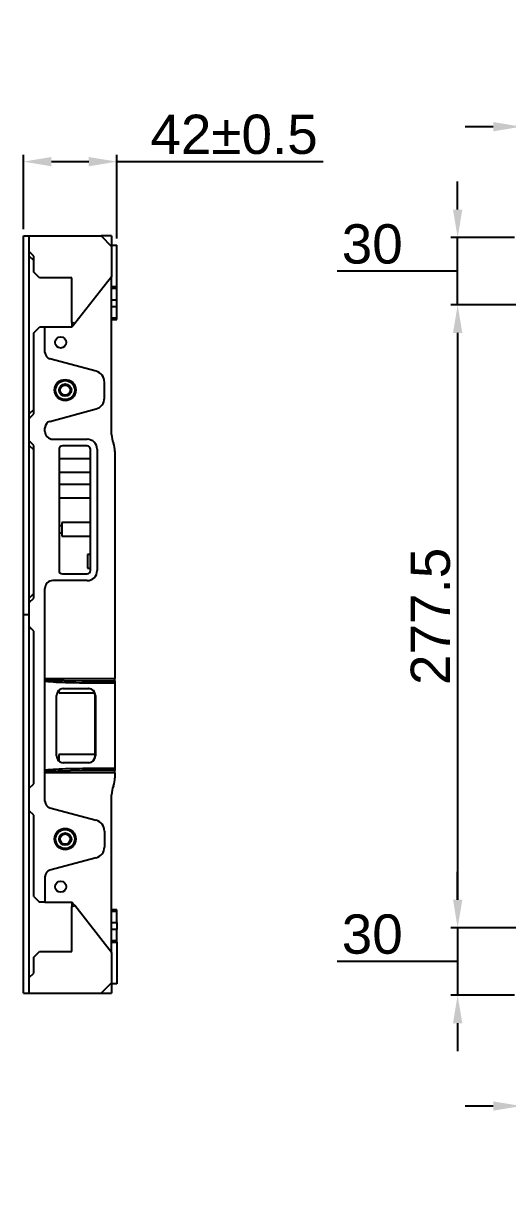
# Model space of a CAD drawing. Header units: millimetres. Extents: x 5415 to 11208, y 1449 to 3485.
# Drawn here: x 6623 to 6839, y 2280 to 2803 of the extents above; entities that cross this region are included whole.
import ezdxf

# ---------------------------------------------------------------- set-up
doc = ezdxf.new("R2010")
doc.units = ezdxf.units.MM
doc.styles.get("Standard").update_dxf_attribs({"font": 'arial.ttf'})
doc.dimstyles.new('UDM_1-5', dxfattribs={"dimscale": 5, "dimtxt": 3.5, "dimasz": 2.5, "dimexe": 0.6, "dimexo": 0.6, "dimtad": 1, "dimtoh": 1, "dimzin": 9, "dimdsep": 46, "dimtxsty": 'Standard', "dimcen": 2.5, "dimazin": 2, "dimtfac": 1, "dimtmove": 0, "dimatfit": 3, "dimfxl": 1})

# ---------------------------------------------------------------- blocks, each defined once
blk = doc.blocks.new('*D7')
at = {"color": 2, "lineweight": -2}
for p, q in [((6623.12, 2711.44), (6623.12, 2744.48)), ((6664.72, 2707.25), (6664.72, 2744.48)), ((6635.62, 2741.48), (6652.22, 2741.48)), ((6664.72, 2741.48), (6756.77, 2741.48))]:
    blk.add_line(p, q, dxfattribs=at)
at = {"color": 2}
for points in [[(6635.62, 2743.56), (6635.62, 2739.4), (6623.12, 2741.48)], [(6652.22, 2743.56), (6652.22, 2739.4), (6664.72, 2741.48)]]:
    blk.add_solid(points, dxfattribs=at)
at = {"layer": 'Defpoints', "color": 0}
for p in [(6664.72, 2741.48), (6623.12, 2708.44), (6664.72, 2704.25)]:
    blk.add_point(p, dxfattribs=at)
at = {"color": 2, "insert": (6717, 2753.54), "char_height": 17.5, "attachment_point": 5}
blk.add_mtext('42±0.5', dxfattribs=at)
blk = doc.blocks.new('*D11')
at = {"color": 2, "lineweight": -2}
for p, q in [((6862.54, 2677.64), (6813.66, 2677.64)), ((6816.66, 2665.14), (6816.66, 2412.64)), ((6862.54, 2400.14), (6813.66, 2400.14))]:
    blk.add_line(p, q, dxfattribs=at)
at = {"color": 2}
for points in [[(6814.58, 2665.14), (6818.74, 2665.14), (6816.66, 2677.64)], [(6814.58, 2412.64), (6818.74, 2412.64), (6816.66, 2400.14)]]:
    blk.add_solid(points, dxfattribs=at)
at = {"layer": 'Defpoints', "color": 0}
for p in [(6865.54, 2677.64), (6816.66, 2400.14), (6865.54, 2400.14)]:
    blk.add_point(p, dxfattribs=at)
at = {"color": 2, "insert": (6804.6, 2538.89), "char_height": 17.5, "attachment_point": 5, "rotation": 90}
blk.add_mtext('277.5', dxfattribs=at)
blk = doc.blocks.new('*D12')
at = {"color": 2, "lineweight": -2}
for p, q in [((6816.66, 2412.64), (6816.66, 2425.14)), ((6862.54, 2400.14), (6813.66, 2400.14)), ((6816.66, 2400.14), (6816.66, 2370.14)), ((6794.22, 2385.14), (6762.97, 2385.14)), ((6816.66, 2385.14), (6794.22, 2385.14)), ((6841.99, 2370.14), (6813.66, 2370.14)), ((6816.66, 2357.64), (6816.66, 2345.14))]:
    blk.add_line(p, q, dxfattribs=at)
at = {"color": 2}
for points in [[(6814.58, 2412.64), (6818.74, 2412.64), (6816.66, 2400.14)], [(6814.58, 2357.64), (6818.74, 2357.64), (6816.66, 2370.14)]]:
    blk.add_solid(points, dxfattribs=at)
at = {"layer": 'Defpoints', "color": 0}
for p in [(6865.54, 2400.14), (6816.66, 2370.14), (6844.99, 2370.14)]:
    blk.add_point(p, dxfattribs=at)
at = {"color": 2, "insert": (6778.59, 2397.21), "char_height": 17.5, "attachment_point": 5}
blk.add_mtext('30', dxfattribs=at)
blk = doc.blocks.new('*D13')
at = {"color": 2, "lineweight": -2}
for p, q in [((6816.66, 2720.14), (6816.66, 2732.64)), ((6841.99, 2707.64), (6813.66, 2707.64)), ((6816.66, 2677.64), (6816.66, 2707.64)), ((6794.22, 2692.64), (6762.97, 2692.64)), ((6816.66, 2692.64), (6794.22, 2692.64)), ((6862.54, 2677.64), (6813.66, 2677.64)), ((6816.66, 2665.14), (6816.66, 2652.64))]:
    blk.add_line(p, q, dxfattribs=at)
at = {"color": 2}
for points in [[(6814.58, 2720.14), (6818.74, 2720.14), (6816.66, 2707.64)], [(6814.58, 2665.14), (6818.74, 2665.14), (6816.66, 2677.64)]]:
    blk.add_solid(points, dxfattribs=at)
at = {"layer": 'Defpoints', "color": 0}
for p in [(6816.66, 2707.64), (6844.99, 2707.64), (6865.54, 2677.64)]:
    blk.add_point(p, dxfattribs=at)
at = {"color": 2, "insert": (6778.59, 2704.71), "char_height": 17.5, "attachment_point": 5}
blk.add_mtext('30', dxfattribs=at)
blk = doc.blocks.new('*D14')
at = {"color": 2, "lineweight": -2}
for p, q in [((6859.99, 2757.06), (6859.99, 2779.5)), ((6859.99, 2779.5), (6891.24, 2779.5)), ((6844.99, 2710.64), (6844.99, 2760.06)), ((6874.99, 2690.09), (6874.99, 2760.06)), ((6832.49, 2757.06), (6819.99, 2757.06)), ((6844.99, 2757.06), (6874.99, 2757.06)), ((6887.49, 2757.06), (6899.99, 2757.06))]:
    blk.add_line(p, q, dxfattribs=at)
at = {"color": 2}
for points in [[(6832.49, 2759.14), (6832.49, 2754.97), (6844.99, 2757.06)], [(6887.49, 2759.14), (6887.49, 2754.97), (6874.99, 2757.06)]]:
    blk.add_solid(points, dxfattribs=at)
at = {"layer": 'Defpoints', "color": 0}
for p in [(6874.99, 2757.06), (6844.99, 2707.64), (6874.99, 2687.09)]:
    blk.add_point(p, dxfattribs=at)
at = {"color": 2, "insert": (6875.62, 2791.57), "char_height": 17.5, "attachment_point": 5}
blk.add_mtext('30', dxfattribs=at)
blk = doc.blocks.new('*D8')
at = {"color": 2, "lineweight": -2}
for p, q in [((6874.99, 2397.14), (6874.99, 2317.73)), ((6844.99, 2367.14), (6844.99, 2317.73)), ((6832.49, 2320.73), (6819.99, 2320.73)), ((6844.99, 2320.73), (6874.99, 2320.73)), ((6859.99, 2320.73), (6859.99, 2280.4)), ((6887.49, 2320.73), (6899.99, 2320.73)), ((6859.99, 2280.4), (6891.24, 2280.4))]:
    blk.add_line(p, q, dxfattribs=at)
at = {"color": 2}
for points in [[(6832.49, 2322.81), (6832.49, 2318.64), (6844.99, 2320.73)], [(6887.49, 2322.81), (6887.49, 2318.64), (6874.99, 2320.73)]]:
    blk.add_solid(points, dxfattribs=at)
at = {"layer": 'Defpoints', "color": 0}
for p in [(6874.99, 2400.14), (6844.99, 2370.14), (6874.99, 2320.73)]:
    blk.add_point(p, dxfattribs=at)
at = {"color": 2, "insert": (6875.62, 2292.47), "char_height": 17.5, "attachment_point": 5}
blk.add_mtext('30', dxfattribs=at)

msp = doc.modelspace()

# ---------------------------------------------------------------- linework, layer by layer
at = {"color": 7, "linetype": 'Continuous', "lineweight": 25}
for p, q in [((6623.11728, 2539.68758), (6623.11728, 2708.43758)), ((6623.11728, 2708.43758), (6625.71728, 2708.43758)), ((6625.71728, 2539.68758), (6625.71728, 2708.43758)), ((6625.71728, 2701.43758), (6625.71728, 2708.43758)), ((6625.71728, 2708.43758), (6657.71728, 2708.43758)), ((6657.71728, 2708.43758), (6662.41728, 2703.73758)), ((6662.41728, 2708.43758), (6657.71728, 2708.43758)), ((6662.41728, 2708.43758), (6662.41728, 2703.73758)), ((6662.41728, 2704.24698), (6664.71728, 2704.24698)), ((6662.41728, 2703.73758), (6662.41728, 2690.19183)), ((6664.71728, 2685.68758), (6664.71728, 2704.24698)), ((6627.71728, 2699.43758), (6625.71728, 2701.43758)), ((6625.71728, 2699.43758), (6627.71728, 2697.43758)), ((6627.71728, 2692.28758), (6627.71728, 2699.43758)), ((6630.21728, 2689.78758), (6627.71728, 2692.28758)), ((6644.71728, 2689.78758), (6630.21728, 2689.78758)), ((6644.71728, 2669.78758), (6644.71728, 2689.78758)), ((6662.41728, 2690.19183), (6645.9571, 2669.35693)), ((6662.41728, 2619.95541), (6662.41728, 2690.19183)), ((6664.71728, 2685.68758), (6662.41728, 2685.68758)), ((6664.71728, 2684.93758), (6662.41728, 2684.93758)), ((6664.71728, 2684.93758), (6664.71728, 2685.68758)), ((6664.71728, 2679.93758), (6664.71728, 2684.93758)), ((6662.41728, 2679.93758), (6664.71728, 2679.93758)), ((6662.41728, 2676.93758), (6664.71728, 2676.93758)), ((6664.71728, 2676.93758), (6664.71728, 2679.93758)), ((6664.71728, 2671.93758), (6664.71728, 2676.93758)), ((6662.41728, 2671.93758), (6664.71728, 2671.93758)), ((6662.41728, 2671.18758), (6664.71728, 2671.18758)), ((6664.71728, 2671.18758), (6664.71728, 2671.93758)), ((6627.71728, 2665.28758), (6630.21728, 2667.78758)), ((6632.71728, 2667.78758), (6630.21728, 2667.78758)), ((6632.71728, 2656.48957), (6632.71728, 2667.78758)), ((6644.71728, 2667.78758), (6632.71728, 2667.78758)), ((6645.9571, 2669.35693), (6644.71728, 2669.78758)), ((6644.71728, 2669.78758), (6644.71728, 2667.78758)), ((6645.9571, 2669.35693), (6644.71728, 2667.78758)), ((6627.71728, 2629.06258), (6627.71728, 2665.28758)), ((6655.51137, 2648.07993), (6634.94082, 2653.59179)), ((6659.21728, 2636.12487), (6659.21728, 2643.2503)), ((6627.71728, 2631.06258), (6625.71728, 2629.06258)), ((6625.71728, 2627.06258), (6627.71728, 2629.06258)), ((6634.94082, 2625.78338), (6655.51137, 2631.29524)), ((6625.71728, 2627.56258), (6626.22616, 2627.57147)), ((6625.71728, 2627.56258), (6626.21728, 2627.56258)), ((6625.71728, 2617.06258), (6625.71728, 2627.06258)), ((6632.71728, 2621.31258), (6632.71728, 2622.8856)), ((6627.71728, 2615.06258), (6625.71728, 2617.06258)), ((6625.71728, 2615.06258), (6627.71728, 2613.06258)), ((6627.71728, 2547.06258), (6627.71728, 2615.06258)), ((6636.21728, 2617.81258), (6651.46728, 2617.81258)), ((6638.96728, 2613.31258), (6638.96728, 2559.31258)), ((6651.46728, 2614.81258), (6640.46728, 2614.81258)), ((6652.96728, 2559.31258), (6652.96728, 2613.31258)), ((6655.96728, 2613.31258), (6655.96728, 2559.31258)), ((6652.96728, 2609.06758), (6638.96728, 2609.06758)), ((6663.91728, 2612.35607), (6663.91728, 2511.18758)), ((6638.96728, 2603.06758), (6652.96728, 2603.06758)), ((6652.96728, 2597.68758), (6638.96728, 2597.68758)), ((6638.96728, 2591.68758), (6652.96728, 2591.68758)), ((6640.21728, 2579.28758), (6638.96728, 2579.28758)), ((6652.96728, 2580.68758), (6640.21728, 2580.68758)), ((6640.21728, 2580.68758), (6640.21728, 2574.68758)), ((6638.96728, 2576.08758), (6640.21728, 2576.08758)), ((6640.21728, 2574.68758), (6652.96728, 2574.68758)), ((6652.96728, 2566.43758), (6651.71728, 2566.43758)), ((6651.71728, 2566.43758), (6651.71728, 2563.43758)), ((6651.71728, 2563.43758), (6651.71728, 2560.43758)), ((6640.46728, 2557.81258), (6651.46728, 2557.81258)), ((6651.71728, 2560.43758), (6652.96728, 2560.43758)), ((6632.71728, 2456.48957), (6632.71728, 2551.31258)), ((6651.46728, 2554.81258), (6636.21728, 2554.81258)), ((6627.71728, 2549.06258), (6625.71728, 2547.06258)), ((6625.71728, 2545.06258), (6627.71728, 2547.06258)), ((6625.71728, 2545.68758), (6626.35338, 2545.69869)), ((6626.34228, 2545.68758), (6625.71728, 2545.68758)), ((6625.71728, 2534.31258), (6625.71728, 2545.06258)), ((6623.11728, 2370.93758), (6623.11728, 2539.68758)), ((6623.11728, 2539.68758), (6625.71728, 2539.68758)), ((6625.71728, 2370.93758), (6625.71728, 2539.68758)), ((6627.71728, 2532.31258), (6625.71728, 2534.31258)), ((6625.71728, 2533.68758), (6626.34228, 2533.68758)), ((6626.35338, 2533.67648), (6625.71728, 2533.68758)), ((6627.71728, 2464.31258), (6627.71728, 2532.31258)), ((6632.71728, 2511.18758), (6663.91728, 2511.18758)), ((6632.71728, 2510.53051), (6649.81853, 2510.18758)), ((6663.91728, 2509.18758), (6649.64488, 2509.18758)), ((6649.81853, 2510.18758), (6663.91728, 2510.18758)), ((6663.91728, 2510.18758), (6663.91728, 2511.18758)), ((6663.91728, 2510.18758), (6663.91728, 2509.18758)), ((6663.91728, 2509.18758), (6663.91728, 2471.18758)), ((6637.90727, 2476.68758), (6637.90727, 2503.68758)), ((6638.81728, 2505.84995), (6638.81728, 2504.81258)), ((6638.81728, 2504.81258), (6654.81583, 2504.81258)), ((6640.87297, 2506.68758), (6652.24152, 2506.68758)), ((6655.03226, 2503.68758), (6655.20723, 2503.68758)), ((6655.03226, 2476.68758), (6655.03226, 2503.68758)), ((6655.20723, 2503.68758), (6655.20723, 2476.68758)), ((6655.03226, 2477.31258), (6638.81728, 2477.31258)), ((6638.81728, 2477.31258), (6638.81728, 2474.52522)), ((6652.24152, 2473.68758), (6640.87297, 2473.68758)), ((6655.03226, 2476.68758), (6655.20723, 2476.68758)), ((6649.81853, 2470.18758), (6632.71728, 2469.84466)), ((6663.91728, 2469.18758), (6632.71728, 2469.18758)), ((6649.64488, 2471.18758), (6663.91728, 2471.18758)), ((6663.91728, 2470.18758), (6649.81853, 2470.18758)), ((6663.91728, 2471.18758), (6663.91728, 2470.18758)), ((6663.91728, 2469.18758), (6663.91728, 2470.18758)), ((6663.91728, 2469.18758), (6663.91728, 2467.0191)), ((6625.71728, 2462.31258), (6627.71728, 2464.31258)), ((6625.71728, 2452.31258), (6625.71728, 2462.31258)), ((6662.41728, 2389.18334), (6662.41728, 2459.41976)), ((6627.71728, 2450.31258), (6625.71728, 2452.31258)), ((6626.21728, 2451.81258), (6625.71728, 2451.81258)), ((6634.94082, 2453.59179), (6655.51137, 2448.07993)), ((6627.71728, 2414.08758), (6627.71728, 2450.31258)), ((6659.21728, 2443.2503), (6659.21728, 2436.12487)), ((6655.51137, 2431.29524), (6634.94082, 2425.78338)), ((6632.71728, 2422.8856), (6632.71728, 2411.58758)), ((6627.71728, 2414.08758), (6630.21728, 2411.58758)), ((6632.71728, 2411.58758), (6630.21728, 2411.58758)), ((6632.71728, 2411.58758), (6644.71728, 2411.58758)), ((6645.9571, 2410.01824), (6644.71728, 2411.58758)), ((6644.71728, 2411.58758), (6644.71728, 2409.58758)), ((6644.71728, 2409.58758), (6645.9571, 2410.01824)), ((6644.71728, 2389.58758), (6644.71728, 2409.58758)), ((6662.41728, 2389.18334), (6645.9571, 2410.01824)), ((6664.71728, 2408.18758), (6662.41728, 2408.18758)), ((6664.71728, 2407.43758), (6662.41728, 2407.43758)), ((6664.71728, 2407.43758), (6664.71728, 2408.18758)), ((6664.71728, 2402.43758), (6664.71728, 2407.43758)), ((6662.41728, 2402.43758), (6664.71728, 2402.43758)), ((6664.71728, 2399.43758), (6662.41728, 2399.43758)), ((6664.71728, 2402.43758), (6664.71728, 2399.43758)), ((6664.71728, 2394.43758), (6664.71728, 2399.43758)), ((6662.41728, 2394.43758), (6664.71728, 2394.43758)), ((6664.71728, 2393.68758), (6664.71728, 2394.43758)), ((6627.71728, 2387.08758), (6630.21728, 2389.58758)), ((6630.21728, 2389.58758), (6644.71728, 2389.58758)), ((6662.41728, 2393.68758), (6664.71728, 2393.68758)), ((6662.41728, 2389.18334), (6662.41728, 2375.63758)), ((6664.71728, 2393.68758), (6664.71728, 2375.12819)), ((6627.71728, 2379.93758), (6627.71728, 2387.08758)), ((6625.71728, 2377.93758), (6627.71728, 2379.93758)), ((6625.71728, 2370.93758), (6625.71728, 2377.93758)), ((6662.41728, 2375.63758), (6657.71728, 2370.93758)), ((6662.41728, 2375.63758), (6662.41728, 2370.93758)), ((6664.71728, 2375.12819), (6662.41728, 2375.12819)), ((6623.11728, 2370.93758), (6625.71728, 2370.93758)), ((6625.71728, 2370.93758), (6657.71728, 2370.93758)), ((6657.71728, 2370.93758), (6662.41728, 2370.93758))]:
    msp.add_line(p, q, dxfattribs=at)
for centre, radius in [((6639.71728, 2660.93758), 2.5), ((6641.71728, 2639.68758), 4.75), ((6641.71728, 2639.68758), 4.25), ((6641.71728, 2639.68758), 2.75), ((6641.71728, 2639.68758), 2.25), ((6641.71728, 2439.68758), 4.75), ((6641.71728, 2439.68758), 4.25), ((6641.71728, 2439.68758), 2.75), ((6641.71728, 2439.68758), 2.25), ((6639.71728, 2418.43758), 2.5)]:
    msp.add_circle(centre, radius, dxfattribs=at)
for centre, radius, start, end in [((6635.71728, 2656.48957), 3, 180, 255), ((6654.21728, 2643.2503), 5, 0, 75), ((6654.21728, 2636.12487), 5, 285, 0), ((6635.71728, 2622.8856), 3, 105, 180), ((6636.21728, 2621.31258), 3.5, 180, 270), ((6672.71728, 2619.95541), 10.3, 180, 202.331645), ((6640.46728, 2613.31258), 1.5, 90, 180), ((6651.46728, 2613.31258), 4.5, 0, 90), ((6651.46728, 2613.31258), 1.5, 0, 90), ((6654.21728, 2612.35607), 9.7, 0, 22.331645), ((6640.46728, 2559.31258), 1.5, 180, 270), ((6651.46728, 2559.31258), 1.5, 270, 0), ((6651.46728, 2559.31258), 4.5, 270, 0), ((6636.21728, 2551.31258), 3.5, 90, 180), ((6651.21481, 2509.43005), 1.58854, 151.5183868, 188.7794609), ((6651.21481, 2470.94512), 1.58854, 171.2205391, 208.4816132), ((6654.21728, 2467.0191), 9.7, 337.668355, 0), ((6672.71728, 2459.41976), 10.3, 157.668355, 180), ((6635.71728, 2456.48957), 3, 180, 255), ((6654.21728, 2443.2503), 5, 0, 75), ((6654.21728, 2436.12487), 5, 285, 0), ((6635.71728, 2422.8856), 3, 105, 180)]:
    msp.add_arc(centre, radius, start, end, dxfattribs=at)
for centre, start_param, end_param in [((6640.87297, 2503.68758), 0, 1.570796327), ((6652.06655, 2503.68758), 4.71238898, 6.283185307), ((6652.24152, 2503.68758), 4.71238898, 6.283185307), ((6640.87297, 2476.68758), 1.570796327, 3.141592654), ((6652.06655, 2476.68758), 3.141592654, 4.71238898), ((6652.24152, 2476.68758), 3.141592654, 4.71238898)]:
    msp.add_ellipse(centre, major_axis=(0, 3), ratio=0.988569559, start_param=start_param, end_param=end_param, dxfattribs=at)
for points, knots in [([(6649.64488, 2509.18758), (6647.55015, 2509.20345), (6643.51524, 2509.23402), (6637.86818, 2509.43706), (6634.32571, 2509.72969), (6632.71728, 2509.86255)], [0, 0, 0, 0, 0.370850116, 0.714339984, 1, 1, 1, 1]), ([(6632.71728, 2470.51261), (6634.32565, 2470.64547), (6637.86803, 2470.93808), (6643.51509, 2471.14116), (6647.55006, 2471.17172), (6649.64488, 2471.18758)], [0, 0, 0, 0, 0.285649393, 0.629133921, 1, 1, 1, 1])]:
    msp.add_open_spline(points, degree=3, knots=knots, dxfattribs=at)

# ---------------------------------------------------------------- dimensions: what is measured, and where the dimension line sits
for base, p1, p2, picture, middle in [((6874.9939, 2757.05691), (6844.9939, 2707.64177), (6874.9939, 2687.09153), '*D14', (6863.1189, 2791.5674)), ((6874.9939, 2320.72662), (6844.9939, 2370.14177), (6874.9939, 2400.14177), '*D8', (6863.1189, 2292.46613))]:
    dim = msp.add_linear_dim(base=base, p1=p1, p2=p2, dimstyle='UDM_1-5', override={"dimtmove": 1})
    dim.commit()
    dim.dimension.update_dxf_attribs({"geometry": picture, "text_midpoint": middle})
dim = msp.add_linear_dim(base=(6664.71728, 2741.47888), p1=(6623.11728, 2708.43758), p2=(6664.71728, 2704.24698), text='42±0.5', dimstyle='UDM_1-5')
dim.commit()
dim.dimension.update_dxf_attribs({"geometry": '*D7', "text_midpoint": (6716.99558, 2753.53891)})
for base, p1, p2, picture, middle in [((6816.65972, 2707.64177), (6865.54414, 2677.64177), (6844.9939, 2707.64177), '*D13', (6791.09023, 2704.70776)), ((6816.65972, 2370.14177), (6865.54414, 2400.14177), (6844.9939, 2370.14177), '*D12', (6791.09023, 2397.20776))]:
    dim = msp.add_linear_dim(base=base, p1=p1, p2=p2, angle=90, dimstyle='UDM_1-5', override={"dimtmove": 1})
    dim.commit()
    dim.dimension.update_dxf_attribs({"geometry": picture, "text_midpoint": middle})
dim = msp.add_linear_dim(base=(6816.65972, 2400.14177), p1=(6865.54414, 2677.64177), p2=(6865.54414, 2400.14177), angle=90, dimstyle='UDM_1-5')
dim.commit()
dim.dimension.update_dxf_attribs({"geometry": '*D11', "text_midpoint": (6804.59969, 2538.89177)})

doc.saveas('drawing.dxf')
